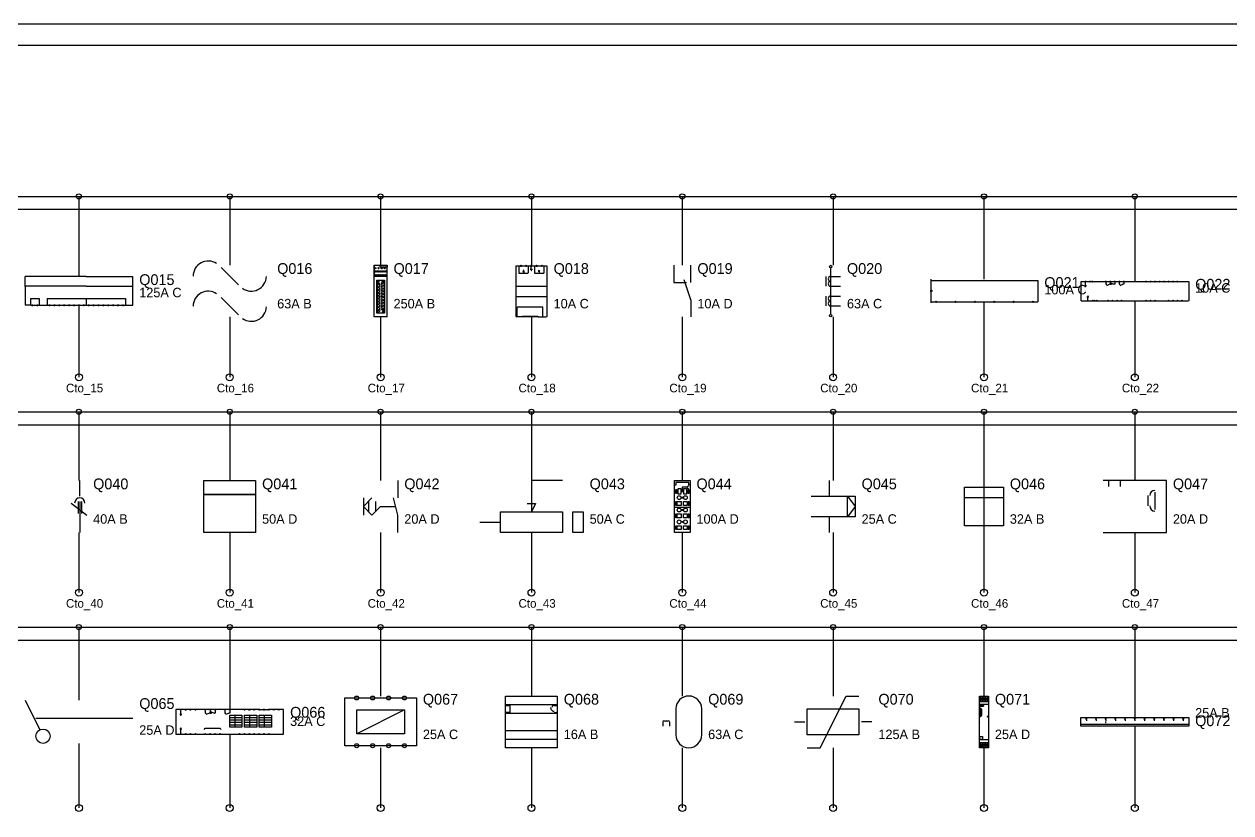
# Model space of a CAD drawing. Header units: metres. Extents: x 2 to 99, y 2 to 133.
# Drawn here: x 54.73 to 82.73, y 114.69 to 133 of the extents above; entities that cross this region are included whole.
import ezdxf

# ---------------------------------------------------------------- set-up
doc = ezdxf.new("R2010")
doc.units = ezdxf.units.M
for name, color, linetype in [('BARRAS_BUSBAR', 7, 'Continuous'), ('COMPONENTES', 7, 'Continuous'), ('FORMATO_LAMINA', 7, 'Continuous'), ('LINEAS_FUERZA', 7, 'Continuous'), ('TEXTOS_CIRCUITO', 7, 'Continuous')]:
    doc.layers.add(name, color=color, linetype=linetype)

msp = doc.modelspace()

# ---------------------------------------------------------------- linework, layer by layer
at = {"layer": 'BARRAS_BUSBAR'}
for p, q in [((5, 129), (96, 129)), ((5, 128.7), (96, 128.7)), ((5, 124), (96, 124)), ((5, 123.7), (96, 123.7)), ((5, 119), (96, 119)), ((5, 118.7), (96, 118.7))]:
    msp.add_line(p, q, dxfattribs=at)
at = {"layer": 'COMPONENTES'}
for p, q in [((62.85, 126.2), (62.85, 127.4)), ((62.85, 127.4), (63.15, 127.4)), ((62.857, 127.143), (62.857, 127.4)), ((63.15, 126.2), (63.15, 127.4)), ((69.8, 127.4), (69.8, 127)), ((70.2, 127), (70.2, 127.4)), ((56.165, 127.142), (54.75, 127.142)), ((54.75, 126.909), (54.75, 127.137)), ((56.165, 127.142), (57.244, 127.142)), ((57.25, 126.472), (57.25, 127.142)), ((59.3, 127.35), (59.7, 126.95)), ((63.143, 127.143), (62.857, 127.143)), ((62.864, 127.344), (62.885, 127.323)), ((62.864, 127.323), (62.885, 127.344)), ((62.87, 127.182), (62.889, 127.162)), ((62.87, 127.162), (62.889, 127.182)), ((62.871, 127.268), (62.89, 127.248)), ((62.871, 127.248), (62.89, 127.268)), ((62.904, 127.182), (62.923, 127.162)), ((62.904, 127.162), (62.923, 127.182)), ((62.905, 127.268), (62.924, 127.248)), ((62.905, 127.248), (62.924, 127.268)), ((62.938, 127.182), (62.957, 127.162)), ((62.938, 127.162), (62.957, 127.182)), ((62.939, 127.268), (62.958, 127.248)), ((62.939, 127.248), (62.958, 127.268)), ((62.941, 127.344), (62.962, 127.323)), ((62.941, 127.323), (62.962, 127.344)), ((62.972, 127.182), (62.991, 127.162)), ((62.972, 127.162), (62.991, 127.182)), ((62.973, 127.268), (62.992, 127.248)), ((62.973, 127.248), (62.992, 127.268)), ((63.002, 127.182), (63.022, 127.162)), ((63.002, 127.162), (63.022, 127.182)), ((63.003, 127.268), (63.022, 127.248)), ((63.003, 127.248), (63.022, 127.268)), ((63.016, 127.344), (63.037, 127.323)), ((63.016, 127.323), (63.037, 127.344)), ((63.036, 127.182), (63.056, 127.162)), ((63.036, 127.162), (63.056, 127.182)), ((63.037, 127.268), (63.056, 127.248)), ((63.037, 127.248), (63.056, 127.268)), ((63.071, 127.182), (63.09, 127.162)), ((63.071, 127.162), (63.09, 127.182)), ((63.072, 127.268), (63.091, 127.248)), ((63.072, 127.248), (63.091, 127.268)), ((63.086, 127.344), (63.107, 127.323)), ((63.086, 127.323), (63.107, 127.344)), ((63.105, 127.182), (63.124, 127.162)), ((63.105, 127.162), (63.124, 127.182)), ((63.106, 127.268), (63.125, 127.248)), ((63.106, 127.248), (63.125, 127.268)), ((63.143, 127.357), (63.143, 127.143)), ((66.136, 127.385), (66.136, 126.675)), ((66.136, 127.385), (66.238, 127.385)), ((66.208, 127.379), (66.208, 127.217)), ((66.208, 127.217), (66.419, 127.217)), ((66.274, 127.385), (66.359, 127.385)), ((66.395, 127.385), (66.479, 127.385)), ((66.425, 127.379), (66.425, 127.217)), ((66.473, 127.307), (66.521, 127.307)), ((66.485, 127.295), (66.509, 127.295)), ((66.491, 127.283), (66.503, 127.283)), ((66.497, 127.307), (66.497, 127.367)), ((66.515, 127.385), (66.599, 127.385)), ((66.569, 127.379), (66.569, 127.217)), ((66.569, 127.217), (66.786, 127.217)), ((66.635, 127.385), (66.72, 127.385)), ((66.756, 127.385), (66.84, 127.385)), ((66.786, 127.385), (66.786, 127.217)), ((66.84, 127.385), (66.852, 127.385)), ((66.858, 127.385), (66.858, 126.206)), ((73.329, 127.143), (73.329, 126.914)), ((73.443, 126.263), (73.443, 127.337)), ((73.443, 127.143), (73.671, 127.143)), ((56.165, 126.915), (54.75, 126.915)), ((54.75, 126.909), (54.75, 126.478)), ((56.165, 126.915), (57.25, 126.915)), ((62.921, 126.989), (62.921, 126.32)), ((62.921, 126.989), (62.967, 126.989)), ((63.037, 127.027), (63.083, 127.027)), ((63.083, 127.027), (63.083, 126.363)), ((66.136, 126.916), (66.858, 126.916)), ((69.8, 127), (70.1, 127)), ((70.2, 126.6), (70.04, 127.06)), ((73.443, 126.914), (73.671, 126.914)), ((75.778, 127.047), (78.25, 127.047)), ((78.25, 127.047), (78.25, 126.553)), ((79.25, 127.023), (79.25, 126.576)), ((79.255, 127.023), (79.349, 127.023)), ((79.338, 126.93), (79.38, 126.93)), ((79.349, 126.92), (79.37, 126.92)), ((79.354, 126.909), (79.364, 126.909)), ((79.359, 126.93), (79.359, 127.008)), ((79.37, 127.023), (79.448, 127.023)), ((79.479, 127.023), (79.499, 127.023)), ((79.531, 127.023), (79.811, 127.023)), ((79.827, 127.013), (79.827, 126.961)), ((79.827, 126.961), (79.848, 126.961)), ((79.837, 127.023), (79.915, 127.023)), ((79.848, 126.935), (79.91, 126.961)), ((79.931, 126.961), (79.91, 126.961)), ((79.931, 127.013), (79.931, 126.961)), ((79.931, 126.961), (79.952, 126.961)), ((79.941, 127.023), (80.019, 127.023)), ((79.952, 126.987), (80.014, 126.961)), ((79.952, 126.961), (79.957, 126.961)), ((79.957, 126.961), (79.957, 126.992)), ((80.035, 126.961), (80.014, 126.961)), ((80.035, 127.013), (80.035, 126.961)), ((80.045, 127.023), (80.123, 127.023)), ((80.139, 127.013), (80.139, 126.961)), ((80.139, 126.961), (80.16, 126.961)), ((80.149, 127.023), (80.227, 127.023)), ((80.16, 126.935), (80.222, 126.961)), ((80.243, 126.961), (80.222, 126.961)), ((80.243, 127.013), (80.243, 126.961)), ((80.258, 127.023), (80.747, 127.023)), ((80.775, 127.023), (80.853, 127.023)), ((80.879, 127.023), (80.957, 127.023)), ((80.983, 127.023), (81.061, 127.023)), ((81.087, 127.023), (81.165, 127.023)), ((81.191, 127.023), (81.269, 127.023)), ((81.295, 127.023), (81.373, 127.023)), ((81.399, 127.023), (81.477, 127.023)), ((81.506, 127.023), (81.745, 127.023)), ((81.75, 127.023), (81.75, 126.576)), ((54.875, 126.631), (55.074, 126.631)), ((54.875, 126.631), (54.875, 126.478)), ((55.08, 126.631), (55.08, 126.478)), ((55.261, 126.631), (55.261, 126.478)), ((55.267, 126.631), (56.165, 126.631)), ((56.17, 126.631), (56.17, 126.478)), ((56.176, 126.631), (57.08, 126.631)), ((57.08, 126.631), (57.08, 126.478)), ((59.3, 126.65), (59.7, 126.25)), ((66.136, 126.675), (66.864, 126.675)), ((66.136, 126.669), (66.136, 126.212)), ((70.2, 126.6), (70.2, 126.2)), ((73.329, 126.686), (73.329, 126.457)), ((73.443, 126.686), (73.671, 126.686)), ((79.255, 126.576), (79.396, 126.576)), ((79.39, 126.67), (79.432, 126.67)), ((79.401, 126.68), (79.422, 126.68)), ((79.406, 126.691), (79.416, 126.691)), ((79.411, 126.587), (79.411, 126.67)), ((79.427, 126.576), (79.499, 126.576)), ((79.531, 126.576), (79.551, 126.576)), ((79.583, 126.576), (79.603, 126.576)), ((79.635, 126.576), (79.863, 126.576)), ((79.894, 126.576), (79.967, 126.576)), ((79.993, 126.576), (80.071, 126.576)), ((80.1, 126.576), (80.178, 126.576)), ((80.206, 126.576), (80.747, 126.576)), ((80.775, 126.576), (80.853, 126.576)), ((80.879, 126.576), (80.957, 126.576)), ((80.986, 126.576), (81.267, 126.576)), ((81.295, 126.576), (81.373, 126.576)), ((81.399, 126.576), (81.477, 126.576)), ((81.503, 126.576), (81.581, 126.576)), ((81.604, 126.576), (81.745, 126.576)), ((54.892, 126.472), (54.75, 126.472)), ((54.892, 126.472), (54.903, 126.472)), ((54.938, 126.472), (55.017, 126.472)), ((55.051, 126.472), (55.29, 126.472)), ((55.295, 126.472), (55.301, 126.472)), ((55.335, 126.472), (55.415, 126.472)), ((55.449, 126.472), (55.528, 126.472)), ((55.562, 126.472), (55.642, 126.472)), ((55.676, 126.472), (55.756, 126.472)), ((55.79, 126.472), (55.869, 126.472)), ((55.903, 126.472), (55.983, 126.472)), ((56.017, 126.472), (56.097, 126.472)), ((56.131, 126.472), (56.21, 126.472)), ((56.244, 126.472), (56.324, 126.472)), ((56.358, 126.472), (56.438, 126.472)), ((56.472, 126.472), (56.551, 126.472)), ((56.585, 126.472), (56.665, 126.472)), ((56.699, 126.472), (56.778, 126.472)), ((56.812, 126.472), (56.892, 126.472)), ((56.926, 126.472), (57.006, 126.472)), ((57.04, 126.472), (57.119, 126.472)), ((57.125, 126.472), (57.25, 126.472)), ((62.921, 126.32), (62.967, 126.32)), ((63.037, 126.363), (63.083, 126.363)), ((66.172, 126.435), (66.762, 126.435)), ((66.172, 126.212), (66.172, 126.429)), ((66.762, 126.212), (66.762, 126.435)), ((73.443, 126.457), (73.671, 126.457)), ((75.778, 126.553), (75.874, 126.553)), ((75.907, 126.553), (76.323, 126.553)), ((76.357, 126.553), (76.772, 126.553)), ((76.806, 126.553), (77.222, 126.553)), ((77.256, 126.553), (77.671, 126.553)), ((77.705, 126.553), (78.121, 126.553)), ((78.154, 126.553), (78.25, 126.553)), ((63.15, 126.2), (62.85, 126.2)), ((66.286, 126.206), (66.136, 126.206)), ((66.653, 126.206), (66.852, 126.206)), ((56.02, 122.04), (56.02, 122.4)), ((63.4, 122.4), (63.4, 122)), ((67.22, 122.4), (66.5, 122.4)), ((66.5, 122.4), (66.5, 121.68)), ((73.41, 122.4), (73.41, 122.04)), ((77, 122.4), (77, 121.2)), ((79.9, 122.267), (79.9, 122.4)), ((80.167, 122.267), (80.167, 122.4)), ((69.964, 122.149), (70.036, 122.149)), ((80.967, 122.133), (80.967, 121.733)), ((55.82, 121.88), (56.18, 121.6)), ((55.98, 121.92), (55.98, 121.64)), ((56.02, 121.92), (56.02, 121.2)), ((56.06, 121.92), (56.06, 121.64)), ((62.6, 122), (62.6, 121.6)), ((62.72, 121.92), (62.72, 121.68)), ((62.88, 121.92), (62.88, 121.68)), ((63, 121.8), (63.34, 121.8)), ((63.4, 121.6), (63.3, 122)), ((76.55, 122.01), (77.45, 122.01)), ((80.807, 121.813), (80.807, 122.053)), ((63.4, 121.2), (63.4, 121.6)), ((70.179, 121.773), (69.821, 121.773)), ((73.41, 121.56), (73.41, 121.2)), ((65.3, 121.44), (65.78, 121.44)), ((76.912, 117.396), (76.914, 117.396)), ((76.912, 117.365), (76.913, 117.365)), ((54.75, 117.3), (55.083, 116.633)), ((58.347, 117.084), (58.25, 117.084)), ((58.25, 117.084), (58.25, 116.516)), ((58.364, 116.976), (58.364, 117.061)), ((58.46, 117.084), (58.381, 117.084)), ((58.574, 117.084), (58.494, 117.084)), ((58.688, 117.084), (58.608, 117.084)), ((58.915, 117.084), (58.722, 117.084)), ((58.932, 117.061), (58.932, 117.005)), ((59.028, 117.084), (58.949, 117.084)), ((59.045, 117.061), (59.045, 117.005)), ((59.142, 117.084), (59.062, 117.084)), ((59.074, 117.005), (59.074, 117.039)), ((59.159, 117.061), (59.159, 117.005)), ((59.369, 117.084), (59.176, 117.084)), ((59.386, 117.061), (59.386, 117.005)), ((59.483, 117.084), (59.403, 117.084)), ((59.5, 117.061), (59.5, 117.005)), ((59.824, 117.084), (59.517, 117.084)), ((59.938, 117.084), (59.858, 117.084)), ((60.051, 117.084), (59.972, 117.084)), ((60.165, 117.084), (60.085, 117.084)), ((60.199, 117.084), (60.278, 117.084)), ((60.312, 117.084), (60.392, 117.084)), ((60.506, 117.084), (60.426, 117.084)), ((60.625, 117.084), (60.54, 117.084)), ((60.75, 117.084), (60.653, 117.084)), ((60.75, 116.516), (60.75, 117.084)), ((63.554, 117.077), (62.446, 116.523)), ((65.9, 117.2), (67.1, 117.2)), ((67.03, 117.18), (67.1, 117.18)), ((69.85, 117.1), (69.85, 116.5)), ((70.45, 116.5), (70.45, 117.1)), ((76.897, 117.276), (77.103, 117.276)), ((76.897, 117.214), (77.103, 117.214)), ((76.897, 117.114), (76.92, 117.114)), ((76.905, 117.193), (76.905, 117.155)), ((76.905, 117.193), (76.92, 117.193)), ((76.905, 117.155), (76.912, 117.155)), ((76.912, 117.187), (76.912, 117.155)), ((76.912, 117.187), (76.918, 117.187)), ((76.915, 117.169), (76.915, 117.163)), ((76.915, 117.169), (76.918, 117.169)), ((76.915, 117.163), (76.92, 117.163)), ((76.937, 117.193), (76.937, 117.163)), ((76.937, 117.193), (76.945, 117.193)), ((76.937, 117.163), (76.945, 117.163)), ((76.941, 117.094), (76.941, 116.949)), ((76.945, 117.193), (76.945, 117.163)), ((76.948, 117.201), (76.948, 117.163)), ((76.948, 117.2), (76.955, 117.2)), ((76.948, 117.163), (76.955, 117.163)), ((76.955, 117.201), (76.955, 117.163)), ((76.958, 117.193), (76.958, 117.187)), ((76.958, 117.193), (76.988, 117.193)), ((76.977, 117.187), (76.958, 117.169)), ((76.958, 117.187), (76.977, 117.187)), ((76.958, 117.169), (76.958, 117.163)), ((76.958, 117.163), (76.988, 117.163)), ((76.988, 117.187), (76.969, 117.169)), ((76.969, 117.169), (76.988, 117.169)), ((76.988, 117.193), (76.988, 117.187)), ((76.988, 117.169), (76.988, 117.163)), ((55, 116.883), (57.25, 116.883)), ((58.341, 116.976), (58.386, 116.976)), ((58.352, 116.965), (58.375, 116.965)), ((58.358, 116.953), (58.369, 116.953)), ((58.932, 117.005), (58.955, 117.005)), ((58.955, 116.976), (59.023, 117.005)), ((59.045, 117.005), (59.023, 117.005)), ((59.045, 117.005), (59.068, 117.005)), ((59.068, 117.033), (59.136, 117.005)), ((59.068, 117.005), (59.074, 117.005)), ((59.159, 117.005), (59.136, 117.005)), ((59.386, 117.005), (59.409, 117.005)), ((59.409, 116.976), (59.477, 117.005)), ((59.5, 117.005), (59.477, 117.005)), ((59.5, 116.902), (59.784, 116.902)), ((59.5, 116.845), (59.784, 116.845)), ((59.5, 116.789), (59.784, 116.789)), ((59.614, 116.959), (59.614, 116.675)), ((59.841, 116.902), (60.125, 116.902)), ((59.841, 116.845), (60.125, 116.845)), ((59.841, 116.789), (60.125, 116.789)), ((59.955, 116.959), (59.955, 116.675)), ((60.182, 116.902), (60.466, 116.902)), ((60.182, 116.845), (60.466, 116.845)), ((60.182, 116.789), (60.466, 116.789)), ((60.295, 116.959), (60.295, 116.675)), ((65.9, 117), (67.1, 117)), ((67.03, 117.02), (67.1, 117.02)), ((69.55, 116.8), (69.55, 116.7)), ((69.7, 116.8), (69.7, 116.7)), ((72.6, 116.8), (72.84, 116.8)), ((74.4, 116.8), (74.16, 116.8)), ((76.897, 116.926), (76.92, 116.926)), ((76.901, 116.782), (76.901, 116.782)), ((76.913, 116.784), (76.912, 116.784)), ((79.375, 116.86), (79.375, 116.875)), ((79.375, 116.85), (79.375, 116.825)), ((79.6, 116.86), (79.6, 116.875)), ((79.6, 116.85), (79.6, 116.825)), ((79.812, 116.8), (79.838, 116.8)), ((79.817, 116.792), (79.832, 116.792)), ((79.823, 116.787), (79.828, 116.787)), ((79.825, 116.86), (79.825, 116.875)), ((79.825, 116.85), (79.825, 116.825)), ((79.825, 116.8), (79.825, 116.812)), ((80.05, 116.86), (80.05, 116.875)), ((80.05, 116.85), (80.05, 116.825)), ((80.275, 116.86), (80.275, 116.875)), ((80.275, 116.85), (80.275, 116.825)), ((80.5, 116.86), (80.5, 116.875)), ((80.5, 116.85), (80.5, 116.825)), ((80.725, 116.86), (80.725, 116.875)), ((80.725, 116.85), (80.725, 116.825)), ((80.95, 116.86), (80.95, 116.875)), ((80.95, 116.85), (80.95, 116.825)), ((81.175, 116.86), (81.175, 116.875)), ((81.175, 116.85), (81.175, 116.825)), ((81.4, 116.86), (81.4, 116.875)), ((81.4, 116.85), (81.4, 116.825)), ((81.625, 116.86), (81.625, 116.875)), ((81.625, 116.85), (81.625, 116.825)), ((58.25, 116.516), (58.347, 116.516)), ((58.341, 116.635), (58.386, 116.635)), ((58.352, 116.647), (58.375, 116.647)), ((58.358, 116.658), (58.369, 116.658)), ((58.364, 116.539), (58.364, 116.63)), ((58.381, 116.516), (58.46, 116.516)), ((58.494, 116.516), (58.574, 116.516)), ((58.608, 116.516), (58.688, 116.516)), ((58.722, 116.516), (58.915, 116.516)), ((58.903, 116.624), (58.932, 116.652)), ((58.932, 116.652), (59.273, 116.652)), ((58.949, 116.516), (59.028, 116.516)), ((59.062, 116.516), (59.142, 116.516)), ((59.176, 116.516), (59.256, 116.516)), ((59.301, 116.624), (59.273, 116.652)), ((59.29, 116.516), (59.597, 116.516)), ((59.5, 116.732), (59.784, 116.732)), ((59.585, 116.516), (59.71, 116.516)), ((59.744, 116.516), (59.824, 116.516)), ((59.841, 116.732), (60.125, 116.732)), ((59.858, 116.516), (59.938, 116.516)), ((59.972, 116.516), (60.051, 116.516)), ((60.085, 116.516), (60.165, 116.516)), ((60.182, 116.732), (60.466, 116.732)), ((60.199, 116.516), (60.278, 116.516)), ((60.312, 116.516), (60.392, 116.516)), ((60.426, 116.516), (60.506, 116.516)), ((60.466, 116.516), (60.665, 116.516)), ((60.653, 116.516), (60.75, 116.516)), ((65.9, 116.6), (67.1, 116.6)), ((79.252, 116.75), (81.748, 116.75)), ((65.9, 116.4), (67.1, 116.4)), ((76.897, 116.39), (77.103, 116.39)), ((76.897, 116.324), (77.103, 116.324)), ((76.913, 116.217), (76.912, 116.217))]:
    msp.add_line(p, q, dxfattribs=at)
for points in [[(62.991, 127.4), (63.15, 127.4), (63.15, 127.357), (62.991, 127.357)], [(62.913, 127.057), (63.09, 127.057), (63.09, 126.286), (62.913, 126.286)], [(66.292, 126.218), (66.647, 126.218), (66.647, 126.2), (66.292, 126.2)], [(58.9, 122.4), (60.1, 122.4), (60.1, 122.08), (58.9, 122.08)], [(69.821, 122.4), (70.179, 122.4), (70.179, 121.2), (69.821, 121.2)], [(58.9, 122.08), (60.1, 122.08), (60.1, 121.2), (58.9, 121.2)], [(69.848, 122.194), (69.866, 122.194), (69.866, 122.104), (69.848, 122.104)], [(69.901, 122.221), (69.964, 122.221), (69.964, 122.087), (69.901, 122.087)], [(70.036, 122.221), (70.099, 122.221), (70.099, 122.087), (70.036, 122.087)], [(70.134, 122.194), (70.152, 122.194), (70.152, 122.104), (70.134, 122.104)], [(76.55, 122.25), (77.45, 122.25), (77.45, 121.35), (76.55, 121.35)], [(69.848, 121.916), (69.866, 121.916), (69.866, 121.827), (69.848, 121.827)], [(69.884, 121.916), (69.973, 121.916), (69.973, 121.827), (69.884, 121.827)], [(69.973, 122.015), (70.027, 122.015), (70.027, 121.997), (69.973, 121.997)], [(70.027, 121.916), (70.116, 121.916), (70.116, 121.827), (70.027, 121.827)], [(70.134, 121.916), (70.152, 121.916), (70.152, 121.827), (70.134, 121.827)], [(73.83, 122.04), (74.01, 122.04), (74.01, 121.56), (73.83, 121.56)], [(65.78, 121.68), (67.22, 121.68), (67.22, 121.2), (65.78, 121.2)], [(67.46, 121.68), (67.7, 121.68), (67.7, 121.2), (67.46, 121.2)], [(69.848, 121.63), (69.866, 121.63), (69.866, 121.54), (69.848, 121.54)], [(69.884, 121.63), (69.973, 121.63), (69.973, 121.54), (69.884, 121.54)], [(69.973, 121.728), (70.027, 121.728), (70.027, 121.71), (69.973, 121.71)], [(70.027, 121.63), (70.116, 121.63), (70.116, 121.54), (70.027, 121.54)], [(70.134, 121.63), (70.152, 121.63), (70.152, 121.54), (70.134, 121.54)], [(69.848, 121.352), (69.866, 121.352), (69.866, 121.263), (69.848, 121.263)], [(69.884, 121.352), (69.973, 121.352), (69.973, 121.263), (69.884, 121.263)], [(69.973, 121.451), (70.027, 121.451), (70.027, 121.433), (69.973, 121.433)], [(70.027, 121.352), (70.116, 121.352), (70.116, 121.263), (70.027, 121.263)], [(70.134, 121.352), (70.152, 121.352), (70.152, 121.263), (70.134, 121.263)], [(62.169, 117.354), (63.831, 117.354), (63.831, 116.246), (62.169, 116.246)], [(65.9, 117.4), (67.1, 117.4), (67.1, 116.2), (65.9, 116.2)], [(76.897, 117.4), (77.103, 117.4), (77.103, 116.2), (76.897, 116.2)], [(76.921, 117.334), (76.975, 117.334), (76.975, 117.279), (76.921, 117.279)], [(76.923, 117.396), (76.976, 117.396), (76.976, 117.341), (76.923, 117.341)], [(76.927, 117.326), (76.969, 117.326), (76.969, 117.284), (76.927, 117.284)], [(76.929, 117.387), (76.97, 117.387), (76.97, 117.346), (76.929, 117.346)], [(76.975, 117.334), (77.029, 117.334), (77.029, 117.279), (76.975, 117.279)], [(76.977, 117.396), (77.03, 117.396), (77.03, 117.341), (76.977, 117.341)], [(76.982, 117.326), (77.023, 117.326), (77.023, 117.284), (76.982, 117.284)], [(76.983, 117.387), (77.025, 117.387), (77.025, 117.346), (76.983, 117.346)], [(77.029, 117.334), (77.083, 117.334), (77.083, 117.279), (77.029, 117.279)], [(77.03, 117.396), (77.084, 117.396), (77.084, 117.341), (77.03, 117.341)], [(77.035, 117.325), (77.076, 117.325), (77.076, 117.284), (77.035, 117.284)], [(77.036, 117.387), (77.078, 117.387), (77.078, 117.346), (77.036, 117.346)], [(62.446, 117.077), (63.554, 117.077), (63.554, 116.523), (62.446, 116.523)], [(72.9, 117.1), (74.1, 117.1), (74.1, 116.5), (72.9, 116.5)], [(76.915, 117.102), (76.926, 117.102), (76.926, 117.077), (76.915, 117.077)], [(76.915, 117.073), (76.926, 117.073), (76.926, 117.048), (76.915, 117.048)], [(76.915, 117.044), (76.926, 117.044), (76.926, 117.02), (76.915, 117.02)], [(59.5, 116.959), (59.784, 116.959), (59.784, 116.675), (59.5, 116.675)], [(59.841, 116.959), (60.125, 116.959), (60.125, 116.675), (59.841, 116.675)], [(60.182, 116.959), (60.466, 116.959), (60.466, 116.675), (60.182, 116.675)], [(76.914, 116.986), (76.926, 116.986), (76.926, 116.962), (76.914, 116.962)], [(76.914, 116.957), (76.926, 116.957), (76.926, 116.933), (76.914, 116.933)], [(76.915, 117.015), (76.926, 117.015), (76.926, 116.991), (76.915, 116.991)], [(79.25, 116.9), (81.75, 116.9), (81.75, 116.7), (79.25, 116.7)], [(79.362, 116.9), (79.388, 116.9), (79.388, 116.875), (79.362, 116.875)], [(79.588, 116.9), (79.612, 116.9), (79.612, 116.875), (79.588, 116.875)], [(79.812, 116.9), (79.838, 116.9), (79.838, 116.875), (79.812, 116.875)], [(80.037, 116.9), (80.062, 116.9), (80.062, 116.875), (80.037, 116.875)], [(80.263, 116.9), (80.287, 116.9), (80.287, 116.875), (80.263, 116.875)], [(80.487, 116.9), (80.513, 116.9), (80.513, 116.875), (80.487, 116.875)], [(80.713, 116.9), (80.737, 116.9), (80.737, 116.875), (80.713, 116.875)], [(80.938, 116.9), (80.963, 116.9), (80.963, 116.875), (80.938, 116.875)], [(81.162, 116.9), (81.188, 116.9), (81.188, 116.875), (81.162, 116.875)], [(81.388, 116.9), (81.412, 116.9), (81.412, 116.875), (81.388, 116.875)], [(81.612, 116.9), (81.638, 116.9), (81.638, 116.875), (81.612, 116.875)], [(76.901, 116.457), (76.967, 116.457), (76.967, 116.394), (76.901, 116.394)], [(76.92, 116.258), (76.974, 116.258), (76.974, 116.204), (76.92, 116.204)], [(76.921, 116.32), (76.975, 116.32), (76.975, 116.265), (76.921, 116.265)], [(76.926, 116.25), (76.967, 116.25), (76.967, 116.209), (76.926, 116.209)], [(76.927, 116.312), (76.969, 116.312), (76.969, 116.27), (76.927, 116.27)], [(76.974, 116.258), (77.027, 116.258), (77.027, 116.204), (76.974, 116.204)], [(76.975, 116.32), (77.029, 116.32), (77.029, 116.265), (76.975, 116.265)], [(76.98, 116.25), (77.022, 116.25), (77.022, 116.208), (76.98, 116.208)], [(76.982, 116.312), (77.023, 116.312), (77.023, 116.27), (76.982, 116.27)], [(77.028, 116.258), (77.081, 116.258), (77.081, 116.204), (77.028, 116.204)], [(77.029, 116.32), (77.083, 116.32), (77.083, 116.265), (77.029, 116.265)], [(77.033, 116.25), (77.075, 116.25), (77.075, 116.208), (77.033, 116.208)], [(77.035, 116.312), (77.076, 116.312), (77.076, 116.27), (77.035, 116.27)]]:
    msp.add_lwpolyline(points, close=True, dxfattribs=at)
for points in [[(66.311, 127.277), (66.311, 127.253), (66.298, 127.253), (66.317, 127.241), (66.335, 127.253), (66.323, 127.253), (66.323, 127.277), (66.311, 127.277), (66.311, 127.271)], [(66.671, 127.241), (66.683, 127.241), (66.683, 127.265), (66.695, 127.265), (66.677, 127.277), (66.659, 127.265), (66.665, 127.265), (66.671, 127.265)], [(75.778, 126.525), (75.778, 126.789), (75.75, 126.806), (75.806, 126.806), (75.778, 126.822), (75.778, 127.075)], [(79.767, 121.2), (81.233, 121.2), (81.233, 122.4), (79.767, 122.4)], [(70.179, 122.293), (70.152, 122.293), (70.152, 122.355), (69.848, 122.355), (69.848, 122.293), (69.821, 122.293)], [(70.116, 122.248), (70, 122.248), (70, 122.149)], [(62.8, 122), (62.6, 121.8), (62.8, 121.6), (63, 121.8)], [(66.404, 121.872), (66.596, 121.872), (66.5, 121.68)], [(72.99, 122.04), (73.83, 122.04), (74.01, 121.8), (73.83, 121.56), (72.99, 121.56)], [(72.9, 116.2), (73.2, 116.2), (73.8, 117.4), (74.1, 117.4)], [(65.9, 117.18), (66, 117.18), (66, 117.02), (65.9, 117.02)]]:
    msp.add_lwpolyline(points, dxfattribs=at)
for centre, radius in [((66.256, 127.385), 0.015), ((66.377, 127.385), 0.015), ((66.497, 127.385), 0.015), ((66.62, 127.385), 0.015), ((66.741, 127.385), 0.015), ((73.443, 127.371), 0.0286), ((62.875, 127.334), 0.0156), ((62.879, 127.172), 0.0145), ((62.88, 127.258), 0.0145), ((62.913, 127.172), 0.0145), ((62.914, 127.258), 0.0145), ((62.948, 127.172), 0.0145), ((62.949, 127.258), 0.0145), ((62.951, 127.334), 0.0156), ((62.982, 127.172), 0.0145), ((62.983, 127.258), 0.0145), ((63.012, 127.172), 0.0145), ((63.013, 127.258), 0.0145), ((63.026, 127.334), 0.0156), ((63.046, 127.172), 0.0145), ((63.047, 127.258), 0.0145), ((63.081, 127.172), 0.0145), ((63.082, 127.258), 0.0145), ((63.097, 127.334), 0.0156), ((63.115, 127.172), 0.0145), ((63.115, 127.258), 0.0145), ((62.942, 127.023), 0.0195), ((62.945, 126.959), 0.0117), ((62.945, 126.894), 0.0117), ((62.945, 126.826), 0.0117), ((63.058, 126.993), 0.0117), ((63.058, 126.929), 0.0117), ((63.058, 126.86), 0.0117), ((79.359, 127.023), 0.0116), ((79.463, 127.023), 0.0116), ((79.515, 127.023), 0.0116), ((79.827, 127.023), 0.0116), ((79.931, 127.023), 0.0116), ((80.035, 127.023), 0.0116), ((80.139, 127.023), 0.0116), ((80.243, 127.023), 0.0116), ((80.762, 127.023), 0.0116), ((80.866, 127.023), 0.0116), ((80.97, 127.023), 0.0116), ((81.074, 127.023), 0.0116), ((81.178, 127.023), 0.0116), ((81.282, 127.023), 0.0116), ((81.386, 127.023), 0.0116), ((81.49, 127.023), 0.0116), ((62.945, 126.761), 0.0117), ((62.945, 126.693), 0.0117), ((62.945, 126.629), 0.0117), ((62.945, 126.56), 0.0117), ((63.058, 126.796), 0.0117), ((63.058, 126.727), 0.0117), ((63.058, 126.663), 0.0117), ((63.058, 126.594), 0.0117), ((75.89, 126.553), 0.014), ((76.34, 126.553), 0.014), ((76.789, 126.553), 0.014), ((77.239, 126.553), 0.014), ((77.688, 126.553), 0.014), ((78.138, 126.553), 0.014), ((79.411, 126.577), 0.0116), ((79.515, 126.577), 0.0116), ((79.567, 126.577), 0.0116), ((79.619, 126.577), 0.0116), ((79.879, 126.577), 0.0116), ((79.983, 126.577), 0.0116), ((80.087, 126.577), 0.0116), ((80.191, 126.577), 0.0116), ((80.762, 126.577), 0.0116), ((80.866, 126.577), 0.0116), ((80.97, 126.577), 0.0116), ((81.282, 126.577), 0.0116), ((81.386, 126.577), 0.0116), ((81.49, 126.577), 0.0116), ((81.594, 126.577), 0.0116), ((54.92, 126.472), 0.0142), ((55.034, 126.472), 0.0142), ((55.318, 126.472), 0.0142), ((55.432, 126.472), 0.0142), ((55.545, 126.472), 0.0142), ((55.659, 126.472), 0.0142), ((55.773, 126.472), 0.0142), ((55.886, 126.472), 0.0142), ((56, 126.472), 0.0142), ((56.114, 126.472), 0.0142), ((56.227, 126.472), 0.0142), ((56.341, 126.472), 0.0142), ((56.455, 126.472), 0.0142), ((56.568, 126.472), 0.0142), ((56.682, 126.472), 0.0142), ((56.795, 126.472), 0.0142), ((56.909, 126.472), 0.0142), ((57.023, 126.472), 0.0142), ((62.945, 126.496), 0.0117), ((62.945, 126.427), 0.0117), ((62.945, 126.359), 0.0117), ((63.062, 126.32), 0.0195), ((63.058, 126.53), 0.0117), ((63.058, 126.461), 0.0117), ((63.058, 126.393), 0.0117), ((73.443, 126.229), 0.0286), ((70, 122.149), 0.00448), ((69.928, 122.006), 0.0448), ((70.072, 122.006), 0.0448), ((69.928, 121.719), 0.0448), ((70.072, 121.719), 0.0448), ((69.928, 121.442), 0.0448), ((70.072, 121.442), 0.0448), ((62.446, 117.354), 0.0462), ((62.815, 117.354), 0.0462), ((63.185, 117.354), 0.0462), ((63.554, 117.354), 0.0462), ((58.364, 117.084), 0.0127), ((58.477, 117.084), 0.0127), ((58.591, 117.084), 0.0127), ((58.705, 117.084), 0.0127), ((58.932, 117.084), 0.0127), ((59.045, 117.084), 0.0127), ((59.159, 117.084), 0.0127), ((59.386, 117.084), 0.0127), ((59.5, 117.084), 0.0127), ((59.841, 117.084), 0.0127), ((59.955, 117.084), 0.0127), ((60.068, 117.084), 0.0127), ((60.182, 117.084), 0.0127), ((60.295, 117.084), 0.0127), ((60.409, 117.084), 0.0127), ((60.523, 117.084), 0.0127), ((60.638, 117.084), 0.0127), ((76.941, 117.2), 0.00453), ((77.085, 116.921), 0.0103), ((55.167, 116.467), 0.167), ((58.364, 116.516), 0.0127), ((58.477, 116.516), 0.0127), ((58.591, 116.516), 0.0127), ((58.705, 116.516), 0.0127), ((58.932, 116.516), 0.0127), ((59.045, 116.516), 0.0127), ((59.159, 116.516), 0.0127), ((59.273, 116.516), 0.0127), ((59.727, 116.516), 0.0127), ((59.841, 116.516), 0.0127), ((59.955, 116.516), 0.0127), ((60.068, 116.516), 0.0127), ((60.182, 116.516), 0.0127), ((60.295, 116.516), 0.0127), ((60.409, 116.516), 0.0127), ((62.446, 116.246), 0.0462), ((62.815, 116.246), 0.0462), ((63.185, 116.246), 0.0462), ((63.554, 116.246), 0.0462)]:
    msp.add_circle(centre, radius, dxfattribs=at)
for centre, radius, start, end in [((59, 127.15), 0.35, 56, 180), ((60, 127.15), 0.35, 234, 358), ((73.443, 127.086), 0.0571, 90, 270), ((62.965, 126.953), 0.0281, 0, 90), ((62.965, 126.959), 0.0281, 270, 360), ((62.965, 126.892), 0.0281, 0, 90), ((62.965, 126.892), 0.0281, 270, 360), ((62.965, 126.825), 0.0281, 0, 90), ((63.037, 126.993), 0.0269, 90, 180), ((63.037, 126.993), 0.0269, 180, 270), ((63.037, 126.925), 0.0269, 90, 180), ((63.037, 126.926), 0.0269, 180, 270), ((63.037, 126.858), 0.0269, 90, 180), ((63.037, 126.864), 0.0269, 180, 270), ((73.443, 126.971), 0.0571, 90, 270), ((59, 126.45), 0.35, 56, 180), ((62.965, 126.825), 0.0281, 270, 360), ((62.965, 126.758), 0.0281, 0, 90), ((62.965, 126.758), 0.0281, 270, 360), ((62.965, 126.691), 0.0281, 0, 90), ((62.965, 126.691), 0.0281, 270, 360), ((62.965, 126.623), 0.0281, 0, 90), ((62.965, 126.623), 0.0281, 270, 360), ((62.965, 126.557), 0.0281, 0, 90), ((62.965, 126.557), 0.0281, 270, 360), ((63.037, 126.798), 0.0269, 90, 180), ((63.037, 126.798), 0.0269, 180, 270), ((63.037, 126.73), 0.0269, 90, 180), ((63.037, 126.731), 0.0269, 180, 270), ((63.037, 126.662), 0.0269, 90, 180), ((63.037, 126.663), 0.0269, 180, 270), ((63.037, 126.597), 0.0269, 90, 180), ((63.037, 126.597), 0.0269, 180, 270), ((73.443, 126.629), 0.0571, 90, 270), ((73.443, 126.514), 0.0571, 90, 270), ((60, 126.45), 0.35, 234, 358), ((62.965, 126.49), 0.0281, 0, 90), ((62.965, 126.49), 0.0281, 270, 360), ((62.965, 126.422), 0.0281, 0, 90), ((62.965, 126.422), 0.0281, 270, 360), ((62.965, 126.355), 0.0281, 0, 90), ((62.965, 126.355), 0.0281, 270, 360), ((63.037, 126.529), 0.0269, 90, 180), ((63.037, 126.53), 0.0269, 180, 270), ((63.037, 126.461), 0.0269, 90, 180), ((63.037, 126.462), 0.0269, 180, 270), ((63.037, 126.396), 0.0269, 90, 180), ((63.037, 126.396), 0.0269, 180, 270), ((70.143, 122.248), 0.0269, 90, 180), ((70.143, 122.248), 0.0269, 180, 270), ((80.967, 122.053), 0.12, 90, 180), ((56.02, 121.88), 0.12, 0, 180), ((80.967, 121.813), 0.12, 180, 270), ((70.15, 117.1), 0.3, 0, 180), ((67.03, 117.13), 0.085, 180, 270), ((67.03, 117.13), 0.055, 90, 180), ((76.918, 117.178), 0.00904, 270, 450), ((76.92, 117.178), 0.0151, 270, 450), ((76.92, 117.094), 0.0209, 0, 90), ((69.575, 116.8), 0.025, 0, 180), ((69.625, 116.8), 0.025, 0, 180), ((69.675, 116.8), 0.025, 0, 180), ((76.92, 116.947), 0.0209, 270, 360), ((79.375, 116.847), 0.0112, 0, 180), ((79.6, 116.847), 0.0112, 0, 180), ((79.825, 116.847), 0.0112, 0, 180), ((80.05, 116.847), 0.0112, 0, 180), ((80.275, 116.847), 0.0112, 0, 180), ((80.5, 116.847), 0.0112, 0, 180), ((80.725, 116.847), 0.0112, 0, 180), ((80.95, 116.847), 0.0112, 0, 180), ((81.175, 116.847), 0.0112, 0, 180), ((81.4, 116.847), 0.0112, 0, 180), ((81.625, 116.847), 0.0112, 0, 180), ((70.15, 116.5), 0.3, 180, 360)]:
    msp.add_arc(centre, radius, start, end, dxfattribs=at)
at = {"layer": 'FORMATO_LAMINA'}
for points in [[(2, 2), (99, 2), (99, 133), (2, 133)], [(2.5, 2.5), (98.5, 2.5), (98.5, 132.5), (2.5, 132.5)]]:
    msp.add_lwpolyline(points, close=True, dxfattribs=at)
at = {"layer": 'LINEAS_FUERZA'}
for p, q in [((56, 129), (56, 127.142)), ((59.5, 129), (59.5, 127.4)), ((63, 129), (63, 127.4)), ((66.5, 129), (66.5, 127.4)), ((70, 129), (70, 127.4)), ((73.5, 129), (73.5, 127.4)), ((77, 129), (77, 127.075)), ((80.5, 129), (80.5, 127.035)), ((80.5, 126.565), (80.5, 124.8)), ((56, 126.458), (56, 124.8)), ((77, 126.525), (77, 124.8)), ((59.5, 126.2), (59.5, 124.8)), ((63, 126.2), (63, 124.8)), ((66.5, 126.2), (66.5, 124.8)), ((70, 126.2), (70, 124.8)), ((73.5, 126.2), (73.5, 124.8)), ((56, 124), (56, 122.4)), ((59.5, 124), (59.5, 122.4)), ((63, 124), (63, 122.4)), ((66.5, 124), (66.5, 122.4)), ((70, 124), (70, 122.4)), ((73.5, 124), (73.5, 122.4)), ((77, 124), (77, 122.4)), ((80.5, 124), (80.5, 122.4)), ((56, 121.2), (56, 119.8)), ((59.5, 121.2), (59.5, 119.8)), ((63, 121.2), (63, 119.8)), ((66.5, 121.2), (66.5, 119.8)), ((70, 121.2), (70, 119.8)), ((73.5, 121.2), (73.5, 119.8)), ((77, 121.2), (77, 119.8)), ((80.5, 121.2), (80.5, 119.8)), ((56, 119), (56, 117.3)), ((59.5, 119), (59.5, 117.097)), ((63, 119), (63, 117.4)), ((66.5, 119), (66.5, 117.4)), ((70, 119), (70, 117.4)), ((73.5, 119), (73.5, 117.4)), ((77, 119), (77, 117.4)), ((80.5, 119), (80.5, 116.9)), ((59.5, 116.503), (59.5, 114.8)), ((80.5, 116.7), (80.5, 114.8)), ((56, 116.3), (56, 114.8)), ((63, 116.2), (63, 114.8)), ((66.5, 116.2), (66.5, 114.8)), ((70, 116.2), (70, 114.8)), ((73.5, 116.2), (73.5, 114.8)), ((77, 116.2), (77, 114.8))]:
    msp.add_line(p, q, dxfattribs=at)
for centre, radius in [((56, 129), 0.06), ((59.5, 129), 0.06), ((63, 129), 0.06), ((66.5, 129), 0.06), ((70, 129), 0.06), ((73.5, 129), 0.06), ((77, 129), 0.06), ((80.5, 129), 0.06), ((56, 124.8), 0.08), ((59.5, 124.8), 0.08), ((63, 124.8), 0.08), ((66.5, 124.8), 0.08), ((70, 124.8), 0.08), ((73.5, 124.8), 0.08), ((77, 124.8), 0.08), ((80.5, 124.8), 0.08), ((56, 124), 0.06), ((59.5, 124), 0.06), ((63, 124), 0.06), ((66.5, 124), 0.06), ((70, 124), 0.06), ((73.5, 124), 0.06), ((77, 124), 0.06), ((80.5, 124), 0.06), ((56, 119.8), 0.08), ((59.5, 119.8), 0.08), ((63, 119.8), 0.08), ((66.5, 119.8), 0.08), ((70, 119.8), 0.08), ((73.5, 119.8), 0.08), ((77, 119.8), 0.08), ((80.5, 119.8), 0.08), ((56, 119), 0.06), ((59.5, 119), 0.06), ((63, 119), 0.06), ((66.5, 119), 0.06), ((70, 119), 0.06), ((73.5, 119), 0.06), ((77, 119), 0.06), ((80.5, 119), 0.06), ((56, 114.8), 0.08), ((59.5, 114.8), 0.08), ((63, 114.8), 0.08), ((66.5, 114.8), 0.08), ((70, 114.8), 0.08), ((73.5, 114.8), 0.08), ((77, 114.8), 0.08), ((80.5, 114.8), 0.08)]:
    msp.add_circle(centre, radius, dxfattribs=at)

# ---------------------------------------------------------------- texts
at = {"layer": 'TEXTOS_CIRCUITO'}
for s, height, p in [('Q016', 0.25, (60.6, 127.2)), ('Q017', 0.25, (63.3, 127.2)), ('Q018', 0.25, (67.014, 127.2)), ('Q019', 0.25, (70.35, 127.2)), ('Q020', 0.25, (73.821, 127.2)), ('Q015', 0.25, (57.4, 126.942)), ('Q021', 0.25, (78.4, 126.875)), ('125A C', 0.22, (57.4, 126.658)), ('100A C', 0.22, (78.4, 126.725)), ('Q022', 0.25, (81.9, 126.835)), ('10A C', 0.22, (81.9, 126.765)), ('63A B', 0.22, (60.6, 126.4)), ('250A B', 0.22, (63.3, 126.4)), ('10A C', 0.22, (67.014, 126.4)), ('10A D', 0.22, (70.35, 126.4)), ('63A C', 0.22, (73.821, 126.4)), ('Cto_15', 0.2, (55.7, 124.45)), ('Cto_16', 0.2, (59.2, 124.45)), ('Cto_17', 0.2, (62.7, 124.45)), ('Cto_18', 0.2, (66.2, 124.45)), ('Cto_19', 0.2, (69.7, 124.45)), ('Cto_20', 0.2, (73.2, 124.45)), ('Cto_21', 0.2, (76.7, 124.45)), ('Cto_22', 0.2, (80.2, 124.45)), ('Q040', 0.25, (56.33, 122.2)), ('Q041', 0.25, (60.25, 122.2)), ('Q042', 0.25, (63.55, 122.2)), ('Q043', 0.25, (67.85, 122.2)), ('Q044', 0.25, (70.329, 122.2)), ('Q045', 0.25, (74.16, 122.2)), ('Q046', 0.25, (77.6, 122.2)), ('Q047', 0.25, (81.383, 122.2)), ('40A B', 0.22, (56.33, 121.4)), ('50A D', 0.22, (60.25, 121.4)), ('20A D', 0.22, (63.55, 121.4)), ('50A C', 0.22, (67.85, 121.4)), ('100A D', 0.22, (70.329, 121.4)), ('25A C', 0.22, (74.16, 121.4)), ('32A B', 0.22, (77.6, 121.4)), ('20A D', 0.22, (81.383, 121.4)), ('Cto_40', 0.2, (55.7, 119.45)), ('Cto_41', 0.2, (59.2, 119.45)), ('Cto_42', 0.2, (62.7, 119.45)), ('Cto_43', 0.2, (66.2, 119.45)), ('Cto_44', 0.2, (69.7, 119.45)), ('Cto_45', 0.2, (73.2, 119.45)), ('Cto_46', 0.2, (76.7, 119.45)), ('Cto_47', 0.2, (80.2, 119.45)), ('Q065', 0.25, (57.4, 117.1)), ('Q067', 0.25, (63.981, 117.2)), ('Q068', 0.25, (67.25, 117.2)), ('Q069', 0.25, (70.6, 117.2)), ('Q070', 0.25, (74.55, 117.2)), ('Q071', 0.25, (77.253, 117.2)), ('Q066', 0.25, (60.9, 116.897)), ('25A B', 0.22, (81.9, 116.9)), ('32A C', 0.22, (60.9, 116.703)), ('Q072', 0.25, (81.9, 116.7)), ('25A D', 0.22, (57.4, 116.5)), ('25A C', 0.22, (63.981, 116.4)), ('16A B', 0.22, (67.25, 116.4)), ('63A C', 0.22, (70.6, 116.4)), ('125A B', 0.22, (74.55, 116.4)), ('25A D', 0.22, (77.253, 116.4))]:
    msp.add_text(s, height=height, dxfattribs=at).set_placement(p)

doc.saveas('drawing.dxf')
